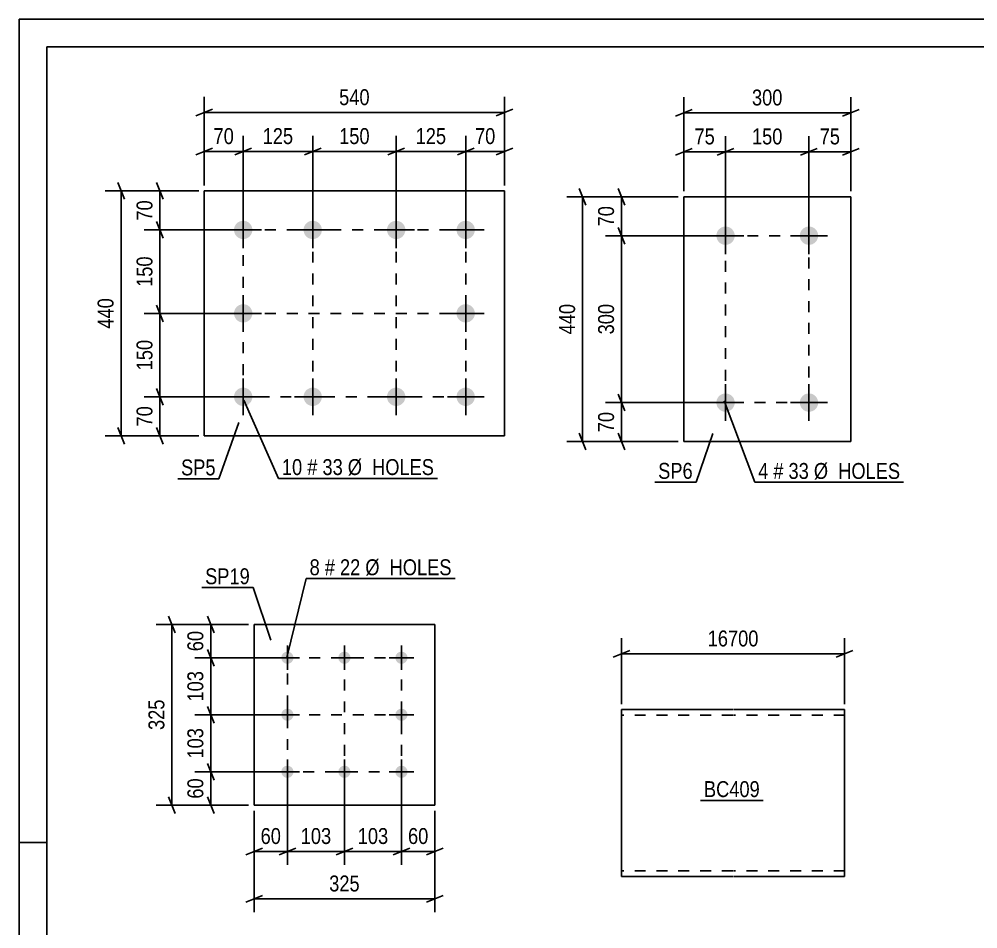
# Model space of a CAD drawing. Header units: millimetres. Extents: x 0 to 420, y 0 to 297.
# Drawn here: x 0 to 172.3, y 133.5 to 297 of the extents above; entities that cross this region are included whole.
import ezdxf

# ---------------------------------------------------------------- set-up
doc = ezdxf.new("R2010")
doc.units = ezdxf.units.MM
doc.linetypes.add('DXK_LINE_DOT2', pattern=[3.9198, 1.9599, -1.9599])
doc.styles.add('Arial Narrow', font='ARIALN.TTF', dxfattribs={"height": 0.2})

# ---------------------------------------------------------------- blocks, each defined once
blk = doc.blocks.new('Unknown-761544047-1163')
at = {"color": 5, "linetype": 'Continuous'}
for p, q in [((420, 297), (0, 297)), ((0, 297), (0, 0)), ((0, 292), (0, 297)), ((415, 292), (5, 292)), ((5, 292), (5, 5)), ((5, 149), (0, 149))]:
    blk.add_line(p, q, dxfattribs=at)
blk = doc.blocks.new('Bolt-761544047-9854 - 9852')
at = {"linetype": 'Continuous'}
for points in [[(48.22, 183.32, -1), (48.22, 181.12, -1)], [(58.47, 183.32, -1), (58.47, 181.12, -1)], [(68.72, 183.32, -1), (68.72, 181.12, -1)], [(48.22, 173.07, -1), (48.22, 170.87, -1)], [(68.72, 173.07, -1), (68.72, 170.87, -1)], [(48.22, 162.82, -1), (48.22, 160.62, -1)], [(58.47, 162.82, -1), (58.47, 160.62, -1)], [(68.72, 162.82, -1), (68.72, 160.62, -1)]]:
    blk.add_hatch(color=1, dxfattribs=at).paths.add_polyline_path(points)
at = {"color": 1, "linetype": 'Continuous'}
for p, q in [((48.22, 184.42), (48.22, 180.02)), ((58.47, 184.42), (58.47, 180.02)), ((68.72, 184.42), (68.72, 180.02)), ((46.02, 182.22), (50.42, 182.22)), ((56.27, 182.22), (60.67, 182.22)), ((66.52, 182.22), (70.92, 182.22)), ((48.22, 174.17), (48.22, 169.77)), ((68.72, 174.17), (68.72, 169.77)), ((46.02, 171.97), (50.42, 171.97)), ((66.52, 171.97), (70.92, 171.97)), ((48.22, 163.92), (48.22, 159.52)), ((58.47, 163.92), (58.47, 159.52)), ((68.72, 163.92), (68.72, 159.52)), ((46.02, 161.72), (50.42, 161.72)), ((56.27, 161.72), (60.67, 161.72)), ((66.52, 161.72), (70.92, 161.72))]:
    blk.add_line(p, q, dxfattribs=at)
blk = doc.blocks.new('Part-761544047-9853 - 9852')
at = {"color": 2, "linetype": 'Continuous'}
for p, q in [((42.22, 188.22), (42.22, 155.72)), ((42.22, 188.22), (74.72, 188.22)), ((74.72, 188.22), (74.72, 155.72)), ((42.22, 155.72), (74.72, 155.72))]:
    blk.add_line(p, q, dxfattribs=at)
blk = doc.blocks.new('Part-761544047-9874 - 9873')
at = {"color": 2, "linetype": 'Continuous'}
for p, q in [((108.29, 170.9), (108.29, 172.9)), ((108.29, 172.9), (128.29, 172.9)), ((128.39, 172.9), (148.39, 172.9)), ((148.39, 172.9), (148.39, 142.9)), ((108.29, 170.9), (108.29, 144.9)), ((108.29, 142.9), (108.29, 144.9)), ((128.29, 142.9), (108.29, 142.9)), ((148.39, 142.9), (128.39, 142.9))]:
    blk.add_line(p, q, dxfattribs=at)
at = {"color": 7, "linetype": 'DXK_LINE_DOT2'}
for p, q in [((128.29, 171.9), (108.29, 171.9)), ((108.29, 171.6), (108.29, 170.9)), ((148.39, 171.9), (128.39, 171.9)), ((108.29, 143.9), (108.29, 143.97)), ((108.29, 143.9), (108.29, 143.97)), ((128.29, 143.9), (108.29, 143.9)), ((148.39, 143.9), (128.39, 143.9)), ((148.39, 143.9), (148.39, 143.97))]:
    blk.add_line(p, q, dxfattribs=at)
blk = doc.blocks.new('Part-761544047-9917 - 9916')
at = {"color": 2, "linetype": 'Continuous'}
for p, q in [((119.48, 221.08), (119.48, 265.08)), ((119.48, 265.08), (149.48, 265.08)), ((149.48, 265.08), (149.48, 221.08)), ((149.48, 221.08), (119.48, 221.08))]:
    blk.add_line(p, q, dxfattribs=at)
blk = doc.blocks.new('Bolt-761544047-9918 - 9916')
at = {"linetype": 'Continuous'}
for points in [[(126.98, 259.73, -1), (126.98, 256.43, -1)], [(141.98, 259.73, -1), (141.98, 256.43, -1)], [(126.98, 229.73, -1), (126.98, 226.43, -1)], [(141.98, 229.73, -1), (141.98, 226.43, -1)]]:
    blk.add_hatch(color=1, dxfattribs=at).paths.add_polyline_path(points)
at = {"color": 1, "linetype": 'Continuous'}
for p, q in [((126.98, 261.38), (126.98, 254.78)), ((141.98, 261.38), (141.98, 254.78)), ((123.68, 258.08), (130.28, 258.08)), ((138.68, 258.08), (145.28, 258.08)), ((126.98, 231.38), (126.98, 224.78)), ((141.98, 231.38), (141.98, 224.78)), ((123.68, 228.08), (130.28, 228.08)), ((138.68, 228.08), (145.28, 228.08))]:
    blk.add_line(p, q, dxfattribs=at)
blk = doc.blocks.new('Part-761544047-9926 - 9925')
at = {"color": 2, "linetype": 'Continuous'}
for p, q in [((33.27, 222.12), (33.27, 266.12)), ((33.27, 266.12), (87.27, 266.12)), ((87.27, 266.12), (87.27, 222.12)), ((87.27, 222.12), (33.27, 222.12))]:
    blk.add_line(p, q, dxfattribs=at)
blk = doc.blocks.new('Bolt-761544047-9927 - 9925')
at = {"linetype": 'Continuous'}
for points in [[(40.27, 260.77, -1), (40.27, 257.47, -1)], [(52.77, 260.77, -1), (52.77, 257.47, -1)], [(67.77, 260.77, -1), (67.77, 257.47, -1)], [(80.27, 260.77, -1), (80.27, 257.47, -1)], [(40.27, 245.77, -1), (40.27, 242.47, -1)], [(80.27, 245.77, -1), (80.27, 242.47, -1)], [(40.27, 230.77, -1), (40.27, 227.47, -1)], [(52.77, 230.77, -1), (52.77, 227.47, -1)], [(67.77, 230.77, -1), (67.77, 227.47, -1)], [(80.27, 230.77, -1), (80.27, 227.47, -1)]]:
    blk.add_hatch(color=1, dxfattribs=at).paths.add_polyline_path(points)
at = {"color": 1, "linetype": 'Continuous'}
for p, q in [((40.27, 262.42), (40.27, 255.82)), ((52.77, 262.42), (52.77, 255.82)), ((67.77, 262.42), (67.77, 255.82)), ((80.27, 262.42), (80.27, 255.82)), ((36.97, 259.12), (43.57, 259.12)), ((49.47, 259.12), (56.07, 259.12)), ((64.47, 259.12), (71.07, 259.12)), ((76.97, 259.12), (83.57, 259.12)), ((40.27, 247.42), (40.27, 240.82)), ((80.27, 247.42), (80.27, 240.82)), ((36.97, 244.12), (43.57, 244.12)), ((76.97, 244.12), (83.57, 244.12)), ((40.27, 232.42), (40.27, 225.82)), ((52.77, 232.42), (52.77, 225.82)), ((67.77, 232.42), (67.77, 225.82)), ((80.27, 232.42), (80.27, 225.82)), ((36.97, 229.12), (43.57, 229.12)), ((49.47, 229.12), (56.07, 229.12)), ((64.47, 229.12), (71.07, 229.12)), ((76.97, 229.12), (83.57, 229.12))]:
    blk.add_line(p, q, dxfattribs=at)
blk = doc.blocks.new('Rectangle-761544047-11518 - 9852')
at = {"color": 1, "linetype": 'DXK_LINE_DOT2'}
blk.add_lwpolyline([(48.22, 182.22), (68.72, 182.22), (68.72, 161.72), (48.22, 161.72), (48.22, 182.22)], close=True, dxfattribs=at)
blk = doc.blocks.new('Rectangle-761544047-11555 - 9916')
at = {"color": 1, "linetype": 'DXK_LINE_DOT2'}
blk.add_lwpolyline([(126.98, 258.08), (141.98, 258.08), (141.98, 228.08), (126.98, 228.08), (126.98, 258.08)], close=True, dxfattribs=at)
blk = doc.blocks.new('Rectangle-761544047-11470 - 9925')
at = {"color": 1, "linetype": 'DXK_LINE_DOT2'}
blk.add_lwpolyline([(40.27, 259.12), (80.27, 259.12), (80.27, 229.12), (40.27, 229.12), (40.27, 259.12)], close=True, dxfattribs=at)
blk = doc.blocks.new('Line-761544047-11528 - 9852')
at = {"color": 1, "linetype": 'DXK_LINE_DOT2'}
blk.add_line((58.47, 182.22), (58.47, 161.72), dxfattribs=at)
blk = doc.blocks.new('Line-761544047-11480 - 9925')
at = {"color": 1, "linetype": 'DXK_LINE_DOT2'}
blk.add_line((52.77, 259.12), (52.77, 229.12), dxfattribs=at)
blk = doc.blocks.new('Line-761544047-11535 - 9852')
at = {"color": 1, "linetype": 'DXK_LINE_DOT2'}
blk.add_line((48.22, 171.97), (68.72, 171.97), dxfattribs=at)
blk = doc.blocks.new('Line-761544047-11487 - 9925')
at = {"color": 1, "linetype": 'DXK_LINE_DOT2'}
blk.add_line((67.77, 259.12), (67.77, 229.12), dxfattribs=at)
blk = doc.blocks.new('Line-761544047-11494 - 9925')
at = {"color": 1, "linetype": 'DXK_LINE_DOT2'}
blk.add_line((40.27, 244.12), (80.27, 244.12), dxfattribs=at)
blk = doc.blocks.new('StraightDimension-761544047-10169 - 9852')
at = {"color": 7, "linetype": 'Continuous'}
for p, q in [((48.22, 160.72), (48.22, 144.99)), ((58.47, 160.72), (58.47, 144.99)), ((46.72, 146.79), (49.72, 147.99)), ((48.22, 147.39), (58.47, 147.39)), ((59.97, 147.99), (56.97, 146.79))]:
    blk.add_line(p, q, dxfattribs=at)
at = {"color": 0}
blk.add_wipeout([(56.69, 148.14), (56.69, 152.34), (50.01, 152.34), (50.01, 148.14)], dxfattribs=at)
at = {"color": 3, "style": 'Arial Narrow'}
blk.add_text('103', height=2.863, dxfattribs=at).set_placement((50.61, 148.74))
blk = doc.blocks.new('StraightDimension-761544047-10147 - 9852')
at = {"color": 7, "linetype": 'Continuous'}
for p, q in [((33.85, 189.72), (35.05, 186.72)), ((41.22, 188.22), (31.6, 188.22)), ((34.45, 182.22), (34.45, 188.22)), ((35.05, 180.72), (33.85, 183.72)), ((47.22, 182.22), (31.6, 182.22))]:
    blk.add_line(p, q, dxfattribs=at)
at = {"color": 0}
blk.add_wipeout([(33.7, 187.65), (29.5, 187.65), (29.5, 182.79), (33.7, 182.79)], dxfattribs=at)
at = {"color": 3, "style": 'Arial Narrow'}
blk.add_text('60', height=2.863, rotation=90.0002, dxfattribs=at).set_placement((33.1, 183.39))
blk = doc.blocks.new('StraightDimension-761544047-10148 - 9852')
at = {"color": 7, "linetype": 'Continuous'}
for p, q in [((33.85, 183.72), (35.05, 180.72)), ((47.22, 182.22), (31.6, 182.22)), ((34.45, 171.97), (34.45, 182.22)), ((35.05, 170.47), (33.85, 173.47)), ((47.22, 171.97), (31.6, 171.97))]:
    blk.add_line(p, q, dxfattribs=at)
at = {"color": 0}
blk.add_wipeout([(33.7, 180.44), (29.5, 180.44), (29.5, 173.75), (33.7, 173.75)], dxfattribs=at)
at = {"color": 3, "style": 'Arial Narrow'}
blk.add_text('103', height=2.863, rotation=90.0002, dxfattribs=at).set_placement((33.1, 174.35))
blk = doc.blocks.new('StraightDimension-761544047-10149 - 9852')
at = {"color": 7, "linetype": 'Continuous'}
for p, q in [((33.85, 173.47), (35.05, 170.47)), ((47.22, 171.97), (31.6, 171.97)), ((34.45, 161.72), (34.45, 171.97)), ((35.05, 160.22), (33.85, 163.22)), ((47.22, 161.72), (31.6, 161.72))]:
    blk.add_line(p, q, dxfattribs=at)
at = {"color": 0}
blk.add_wipeout([(33.7, 170.19), (29.5, 170.19), (29.5, 163.5), (33.7, 163.5)], dxfattribs=at)
at = {"color": 3, "style": 'Arial Narrow'}
blk.add_text('103', height=2.863, rotation=90.0002, dxfattribs=at).set_placement((33.1, 164.1))
blk = doc.blocks.new('StraightDimension-761544047-10150 - 9852')
at = {"color": 7, "linetype": 'Continuous'}
for p, q in [((33.85, 163.22), (35.05, 160.22)), ((47.22, 161.72), (31.6, 161.72)), ((34.45, 155.72), (34.45, 161.72)), ((35.05, 154.22), (33.85, 157.22)), ((41.22, 155.72), (31.6, 155.72))]:
    blk.add_line(p, q, dxfattribs=at)
at = {"color": 0}
blk.add_wipeout([(33.7, 161.15), (29.5, 161.15), (29.5, 156.29), (33.7, 156.29)], dxfattribs=at)
at = {"color": 3, "style": 'Arial Narrow'}
blk.add_text('60', height=2.863, rotation=90.0002, dxfattribs=at).set_placement((33.1, 156.89))
blk = doc.blocks.new('StraightDimension-761544047-10163 - 9852')
at = {"color": 7, "linetype": 'Continuous'}
for p, q in [((28.05, 186.72), (26.85, 189.72)), ((41.22, 188.22), (24.6, 188.22)), ((27.45, 155.72), (27.45, 188.22)), ((26.85, 157.22), (28.05, 154.22)), ((41.22, 155.72), (24.6, 155.72))]:
    blk.add_line(p, q, dxfattribs=at)
at = {"color": 0}
blk.add_wipeout([(26.7, 175.31), (22.5, 175.31), (22.5, 168.63), (26.7, 168.63)], dxfattribs=at)
at = {"color": 3, "style": 'Arial Narrow'}
blk.add_text('325', height=2.863, rotation=90.0002, dxfattribs=at).set_placement((26.1, 169.23))
blk = doc.blocks.new('StraightDimension-761544047-10167 - 9852')
at = {"color": 7, "linetype": 'Continuous'}
for p, q in [((68.72, 160.72), (68.72, 144.99)), ((74.72, 154.72), (74.72, 144.99)), ((67.22, 146.79), (70.22, 147.99)), ((68.72, 147.39), (74.72, 147.39)), ((76.22, 147.99), (73.22, 146.79))]:
    blk.add_line(p, q, dxfattribs=at)
at = {"color": 0}
blk.add_wipeout([(74.15, 148.14), (74.15, 152.34), (69.3, 152.34), (69.3, 148.14)], dxfattribs=at)
at = {"color": 3, "style": 'Arial Narrow'}
blk.add_text('60', height=2.863, dxfattribs=at).set_placement((69.9, 148.74))
blk = doc.blocks.new('StraightDimension-761544047-10168 - 9852')
at = {"color": 7, "linetype": 'Continuous'}
for p, q in [((58.47, 160.72), (58.47, 144.99)), ((68.72, 160.72), (68.72, 144.99)), ((56.97, 146.79), (59.97, 147.99)), ((58.47, 147.39), (68.72, 147.39)), ((70.22, 147.99), (67.22, 146.79))]:
    blk.add_line(p, q, dxfattribs=at)
at = {"color": 0}
blk.add_wipeout([(66.94, 148.14), (66.94, 152.34), (60.26, 152.34), (60.26, 148.14)], dxfattribs=at)
at = {"color": 3, "style": 'Arial Narrow'}
blk.add_text('103', height=2.863, dxfattribs=at).set_placement((60.86, 148.74))
blk = doc.blocks.new('StraightDimension-761544047-10170 - 9852')
at = {"color": 7, "linetype": 'Continuous'}
for p, q in [((48.22, 160.72), (48.22, 144.99)), ((42.22, 154.72), (42.22, 144.99)), ((40.72, 146.79), (43.72, 147.99)), ((42.22, 147.39), (48.22, 147.39)), ((49.72, 147.99), (46.72, 146.79))]:
    blk.add_line(p, q, dxfattribs=at)
at = {"color": 0}
blk.add_wipeout([(47.65, 148.14), (47.65, 152.34), (42.8, 152.34), (42.8, 148.14)], dxfattribs=at)
at = {"color": 3, "style": 'Arial Narrow'}
blk.add_text('60', height=2.863, dxfattribs=at).set_placement((43.4, 148.74))
blk = doc.blocks.new('StraightDimension-761544047-10183 - 9852')
at = {"color": 7, "linetype": 'Continuous'}
for p, q in [((42.22, 154.72), (42.22, 136.46)), ((74.72, 154.72), (74.72, 136.46)), ((43.72, 139.46), (40.72, 138.26)), ((42.22, 138.86), (74.72, 138.86)), ((73.22, 138.26), (76.22, 139.46))]:
    blk.add_line(p, q, dxfattribs=at)
at = {"color": 0}
blk.add_wipeout([(61.82, 139.61), (61.82, 143.81), (55.13, 143.81), (55.13, 139.61)], dxfattribs=at)
at = {"color": 3, "style": 'Arial Narrow'}
blk.add_text('325', height=2.863, dxfattribs=at).set_placement((55.73, 140.21))
blk = doc.blocks.new('StraightDimension-761544047-10187 - 9873')
at = {"color": 7, "linetype": 'Continuous'}
for p, q in [((108.29, 173.9), (108.29, 185.75)), ((148.39, 173.9), (148.39, 185.75)), ((109.79, 183.5), (106.79, 182.3)), ((108.29, 182.9), (148.39, 182.9)), ((146.89, 182.3), (149.89, 183.5))]:
    blk.add_line(p, q, dxfattribs=at)
at = {"color": 0}
blk.add_wipeout([(133.51, 183.65), (133.51, 187.85), (123.17, 187.85), (123.17, 183.65)], dxfattribs=at)
at = {"color": 3, "style": 'Arial Narrow'}
blk.add_text('16700', height=2.863, dxfattribs=at).set_placement((123.77, 184.25))
blk = doc.blocks.new('StraightDimension-761544047-10211 - 9916')
at = {"color": 7, "linetype": 'Continuous'}
for p, q in [((107.68, 266.58), (108.88, 263.58)), ((118.48, 265.08), (105.43, 265.08)), ((108.28, 258.08), (108.28, 265.08)), ((108.88, 256.58), (107.68, 259.58)), ((125.98, 258.08), (105.43, 258.08))]:
    blk.add_line(p, q, dxfattribs=at)
at = {"color": 0}
blk.add_wipeout([(107.53, 264.01), (103.33, 264.01), (103.33, 259.15), (107.53, 259.15)], dxfattribs=at)
at = {"color": 3, "style": 'Arial Narrow'}
blk.add_text('70', height=2.863, rotation=90.0002, dxfattribs=at).set_placement((106.93, 259.75))
blk = doc.blocks.new('StraightDimension-761544047-10213 - 9916')
at = {"color": 7, "linetype": 'Continuous'}
for p, q in [((107.68, 229.58), (108.88, 226.58)), ((125.98, 228.08), (105.43, 228.08)), ((108.28, 221.08), (108.28, 228.08)), ((108.88, 219.58), (107.68, 222.58)), ((118.48, 221.08), (105.43, 221.08))]:
    blk.add_line(p, q, dxfattribs=at)
at = {"color": 0}
blk.add_wipeout([(107.53, 227.01), (103.33, 227.01), (103.33, 222.15), (107.53, 222.15)], dxfattribs=at)
at = {"color": 3, "style": 'Arial Narrow'}
blk.add_text('70', height=2.863, rotation=90.0002, dxfattribs=at).set_placement((106.93, 222.75))
blk = doc.blocks.new('StraightDimension-761544047-10212 - 9916')
at = {"color": 7, "linetype": 'Continuous'}
for p, q in [((108.88, 256.58), (107.68, 259.58)), ((125.98, 258.08), (105.43, 258.08)), ((108.28, 228.08), (108.28, 258.08)), ((107.68, 229.58), (108.88, 226.58)), ((125.98, 228.08), (105.43, 228.08))]:
    blk.add_line(p, q, dxfattribs=at)
at = {"color": 0}
blk.add_wipeout([(107.53, 246.42), (103.33, 246.42), (103.33, 239.74), (107.53, 239.74)], dxfattribs=at)
at = {"color": 3, "style": 'Arial Narrow'}
blk.add_text('300', height=2.863, rotation=90.0002, dxfattribs=at).set_placement((106.93, 240.34))
blk = doc.blocks.new('StraightDimension-761544047-10223 - 9916')
at = {"color": 7, "linetype": 'Continuous'}
for p, q in [((101.88, 263.58), (100.68, 266.58)), ((118.48, 265.08), (98.43, 265.08)), ((101.28, 221.08), (101.28, 265.08)), ((100.68, 222.58), (101.88, 219.58)), ((118.48, 221.08), (98.43, 221.08))]:
    blk.add_line(p, q, dxfattribs=at)
at = {"color": 0}
blk.add_wipeout([(100.53, 246.42), (96.33, 246.42), (96.33, 239.74), (100.53, 239.74)], dxfattribs=at)
at = {"color": 3, "style": 'Arial Narrow'}
blk.add_text('440', height=2.863, rotation=90.0002, dxfattribs=at).set_placement((99.93, 240.34))
blk = doc.blocks.new('StraightDimension-761544047-10227 - 9916')
at = {"color": 7, "linetype": 'Continuous'}
for p, q in [((141.98, 259.08), (141.98, 275.99)), ((149.48, 266.08), (149.48, 275.99)), ((140.48, 272.54), (143.48, 273.74)), ((141.98, 273.14), (149.48, 273.14)), ((150.98, 273.74), (147.98, 272.54))]:
    blk.add_line(p, q, dxfattribs=at)
at = {"color": 0}
blk.add_wipeout([(148.15, 273.89), (148.15, 278.09), (143.3, 278.09), (143.3, 273.89)], dxfattribs=at)
at = {"color": 3, "style": 'Arial Narrow'}
blk.add_text('75', height=2.863, dxfattribs=at).set_placement((143.9, 274.49))
blk = doc.blocks.new('StraightDimension-761544047-10228 - 9916')
at = {"color": 7, "linetype": 'Continuous'}
for p, q in [((126.98, 259.08), (126.98, 275.99)), ((141.98, 259.08), (141.98, 275.99)), ((128.48, 273.74), (125.48, 272.54)), ((126.98, 273.14), (141.98, 273.14)), ((140.48, 272.54), (143.48, 273.74))]:
    blk.add_line(p, q, dxfattribs=at)
at = {"color": 0}
blk.add_wipeout([(137.82, 273.89), (137.82, 278.09), (131.13, 278.09), (131.13, 273.89)], dxfattribs=at)
at = {"color": 3, "style": 'Arial Narrow'}
blk.add_text('150', height=2.863, dxfattribs=at).set_placement((131.73, 274.49))
blk = doc.blocks.new('StraightDimension-761544047-10229 - 9916')
at = {"color": 7, "linetype": 'Continuous'}
for p, q in [((119.48, 266.08), (119.48, 275.99)), ((126.98, 259.08), (126.98, 275.99)), ((117.98, 272.54), (120.98, 273.74)), ((119.48, 273.14), (126.98, 273.14)), ((128.48, 273.74), (125.48, 272.54))]:
    blk.add_line(p, q, dxfattribs=at)
at = {"color": 0}
blk.add_wipeout([(125.65, 273.89), (125.65, 278.09), (120.8, 278.09), (120.8, 273.89)], dxfattribs=at)
at = {"color": 3, "style": 'Arial Narrow'}
blk.add_text('75', height=2.863, dxfattribs=at).set_placement((121.4, 274.49))
blk = doc.blocks.new('StraightDimension-761544047-10239 - 9916')
at = {"color": 7, "linetype": 'Continuous'}
for p, q in [((119.48, 266.08), (119.48, 282.99)), ((149.48, 266.08), (149.48, 282.99)), ((120.98, 280.74), (117.98, 279.54)), ((119.48, 280.14), (149.48, 280.14)), ((147.98, 279.54), (150.98, 280.74))]:
    blk.add_line(p, q, dxfattribs=at)
at = {"color": 0}
blk.add_wipeout([(137.82, 280.89), (137.82, 285.09), (131.13, 285.09), (131.13, 280.89)], dxfattribs=at)
at = {"color": 3, "style": 'Arial Narrow'}
blk.add_text('300', height=2.863, dxfattribs=at).set_placement((131.73, 281.49))
blk = doc.blocks.new('StraightDimension-761544047-10283 - 9925')
at = {"color": 7, "linetype": 'Continuous'}
for p, q in [((33.27, 267.12), (33.27, 283.05)), ((87.27, 267.12), (87.27, 283.05)), ((34.77, 280.8), (31.77, 279.6)), ((33.27, 280.2), (87.27, 280.2)), ((85.77, 279.6), (88.77, 280.8))]:
    blk.add_line(p, q, dxfattribs=at)
at = {"color": 0}
blk.add_wipeout([(63.61, 280.95), (63.61, 285.15), (56.92, 285.15), (56.92, 280.95)], dxfattribs=at)
at = {"color": 3, "style": 'Arial Narrow'}
blk.add_text('540', height=2.863, dxfattribs=at).set_placement((57.52, 281.55))
blk = doc.blocks.new('StraightDimension-761544047-10243 - 9925')
at = {"color": 7, "linetype": 'Continuous'}
for p, q in [((24.71, 267.62), (25.91, 264.62)), ((32.27, 266.12), (22.46, 266.12)), ((25.31, 259.12), (25.31, 266.12)), ((25.91, 257.62), (24.71, 260.62)), ((39.27, 259.12), (22.46, 259.12))]:
    blk.add_line(p, q, dxfattribs=at)
at = {"color": 0}
blk.add_wipeout([(24.56, 265.05), (20.36, 265.05), (20.36, 260.19), (24.56, 260.19)], dxfattribs=at)
at = {"color": 3, "style": 'Arial Narrow'}
blk.add_text('70', height=2.863, rotation=90.0002, dxfattribs=at).set_placement((23.96, 260.79))
blk = doc.blocks.new('StraightDimension-761544047-10244 - 9925')
at = {"color": 7, "linetype": 'Continuous'}
for p, q in [((25.91, 257.62), (24.71, 260.62)), ((39.27, 259.12), (22.46, 259.12)), ((25.31, 244.12), (25.31, 259.12)), ((24.71, 245.62), (25.91, 242.62)), ((39.27, 244.12), (22.46, 244.12))]:
    blk.add_line(p, q, dxfattribs=at)
at = {"color": 0}
blk.add_wipeout([(24.56, 254.96), (20.36, 254.96), (20.36, 248.28), (24.56, 248.28)], dxfattribs=at)
at = {"color": 3, "style": 'Arial Narrow'}
blk.add_text('150', height=2.863, rotation=90.0002, dxfattribs=at).set_placement((23.96, 248.88))
blk = doc.blocks.new('StraightDimension-761544047-10245 - 9925')
at = {"color": 7, "linetype": 'Continuous'}
for p, q in [((25.91, 242.62), (24.71, 245.62)), ((39.27, 244.12), (22.46, 244.12)), ((25.31, 229.12), (25.31, 244.12)), ((24.71, 230.62), (25.91, 227.62)), ((39.27, 229.12), (22.46, 229.12))]:
    blk.add_line(p, q, dxfattribs=at)
at = {"color": 0}
blk.add_wipeout([(24.56, 239.96), (20.36, 239.96), (20.36, 233.28), (24.56, 233.28)], dxfattribs=at)
at = {"color": 3, "style": 'Arial Narrow'}
blk.add_text('150', height=2.863, rotation=90.0002, dxfattribs=at).set_placement((23.96, 233.88))
blk = doc.blocks.new('StraightDimension-761544047-10246 - 9925')
at = {"color": 7, "linetype": 'Continuous'}
for p, q in [((24.71, 230.62), (25.91, 227.62)), ((39.27, 229.12), (22.46, 229.12)), ((25.31, 222.12), (25.31, 229.12)), ((25.91, 220.62), (24.71, 223.62)), ((32.27, 222.12), (22.46, 222.12))]:
    blk.add_line(p, q, dxfattribs=at)
at = {"color": 0}
blk.add_wipeout([(24.56, 228.05), (20.36, 228.05), (20.36, 223.19), (24.56, 223.19)], dxfattribs=at)
at = {"color": 3, "style": 'Arial Narrow'}
blk.add_text('70', height=2.863, rotation=90.0002, dxfattribs=at).set_placement((23.96, 223.79))
blk = doc.blocks.new('StraightDimension-761544047-10259 - 9925')
at = {"color": 7, "linetype": 'Continuous'}
for p, q in [((18.91, 264.62), (17.71, 267.62)), ((32.27, 266.12), (15.46, 266.12)), ((18.31, 222.12), (18.31, 266.12)), ((17.71, 223.62), (18.91, 220.62)), ((32.27, 222.12), (15.46, 222.12))]:
    blk.add_line(p, q, dxfattribs=at)
at = {"color": 0}
blk.add_wipeout([(17.56, 247.46), (13.36, 247.46), (13.36, 240.78), (17.56, 240.78)], dxfattribs=at)
at = {"color": 3, "style": 'Arial Narrow'}
blk.add_text('440', height=2.863, rotation=90.0002, dxfattribs=at).set_placement((16.96, 241.38))
blk = doc.blocks.new('StraightDimension-761544047-10263 - 9925')
at = {"color": 7, "linetype": 'Continuous'}
for p, q in [((80.27, 260.12), (80.27, 276.05)), ((87.27, 267.12), (87.27, 276.05)), ((78.77, 272.6), (81.77, 273.8)), ((80.27, 273.2), (87.27, 273.2)), ((88.77, 273.8), (85.77, 272.6))]:
    blk.add_line(p, q, dxfattribs=at)
at = {"color": 0}
blk.add_wipeout([(86.19, 273.95), (86.19, 278.15), (81.34, 278.15), (81.34, 273.95)], dxfattribs=at)
at = {"color": 3, "style": 'Arial Narrow'}
blk.add_text('70', height=2.863, dxfattribs=at).set_placement((81.94, 274.55))
blk = doc.blocks.new('StraightDimension-761544047-10264 - 9925')
at = {"color": 7, "linetype": 'Continuous'}
for p, q in [((67.77, 260.12), (67.77, 276.05)), ((80.27, 260.12), (80.27, 276.05)), ((66.27, 272.6), (69.27, 273.8)), ((67.77, 273.2), (80.27, 273.2)), ((81.77, 273.8), (78.77, 272.6))]:
    blk.add_line(p, q, dxfattribs=at)
at = {"color": 0}
blk.add_wipeout([(77.36, 273.95), (77.36, 278.15), (70.67, 278.15), (70.67, 273.95)], dxfattribs=at)
at = {"color": 3, "style": 'Arial Narrow'}
blk.add_text('125', height=2.863, dxfattribs=at).set_placement((71.27, 274.55))
blk = doc.blocks.new('StraightDimension-761544047-10265 - 9925')
at = {"color": 7, "linetype": 'Continuous'}
for p, q in [((52.77, 260.12), (52.77, 276.05)), ((67.77, 260.12), (67.77, 276.05)), ((54.27, 273.8), (51.27, 272.6)), ((52.77, 273.2), (67.77, 273.2)), ((66.27, 272.6), (69.27, 273.8))]:
    blk.add_line(p, q, dxfattribs=at)
at = {"color": 0}
blk.add_wipeout([(63.61, 273.95), (63.61, 278.15), (56.92, 278.15), (56.92, 273.95)], dxfattribs=at)
at = {"color": 3, "style": 'Arial Narrow'}
blk.add_text('150', height=2.863, dxfattribs=at).set_placement((57.52, 274.55))
blk = doc.blocks.new('StraightDimension-761544047-10266 - 9925')
at = {"color": 7, "linetype": 'Continuous'}
for p, q in [((40.27, 260.12), (40.27, 276.05)), ((52.77, 260.12), (52.77, 276.05)), ((38.77, 272.6), (41.77, 273.8)), ((40.27, 273.2), (52.77, 273.2)), ((54.27, 273.8), (51.27, 272.6))]:
    blk.add_line(p, q, dxfattribs=at)
at = {"color": 0}
blk.add_wipeout([(49.86, 273.95), (49.86, 278.15), (43.17, 278.15), (43.17, 273.95)], dxfattribs=at)
at = {"color": 3, "style": 'Arial Narrow'}
blk.add_text('125', height=2.863, dxfattribs=at).set_placement((43.77, 274.55))
blk = doc.blocks.new('StraightDimension-761544047-10267 - 9925')
at = {"color": 7, "linetype": 'Continuous'}
for p, q in [((33.27, 267.12), (33.27, 276.05)), ((40.27, 260.12), (40.27, 276.05)), ((31.77, 272.6), (34.77, 273.8)), ((33.27, 273.2), (40.27, 273.2)), ((41.77, 273.8), (38.77, 272.6))]:
    blk.add_line(p, q, dxfattribs=at)
at = {"color": 0}
blk.add_wipeout([(39.19, 273.95), (39.19, 278.15), (34.34, 278.15), (34.34, 273.95)], dxfattribs=at)
at = {"color": 3, "style": 'Arial Narrow'}
blk.add_text('70', height=2.863, dxfattribs=at).set_placement((34.94, 274.55))
blk = doc.blocks.new('Mark-761544047-10329 - 9852')
at = {"color": 0}
blk.add_wipeout([(41.47, 195.43), (41.47, 198.43), (33.43, 198.43), (33.43, 195.43)], dxfattribs=at)
blk.add_wipeout([(41.47, 195.43), (41.47, 198.43), (33.43, 198.43), (33.43, 195.43)], dxfattribs=at)
at = {"color": 30, "linetype": 'Continuous'}
for p in [(32.83, 194.83), (45.22, 185.4)]:
    blk.add_line(p, (42.07, 194.83), dxfattribs=at)
at = {"color": 3, "style": 'Arial Narrow'}
blk.add_text('SP19', height=2.863, dxfattribs=at).set_placement((33.43, 195.43))
blk = doc.blocks.new('Mark-761544047-10332 - 9852')
at = {"color": 0}
for points in [[(54.04, 197.05), (54.04, 200.05), (52.21, 200.05), (52.21, 197.05)], [(56.77, 197.05), (56.77, 200.05), (54.94, 200.05), (54.94, 197.05)], [(61.32, 197.05), (61.32, 200.05), (57.67, 200.05), (57.67, 197.05)], [(77.75, 197.05), (77.75, 200.05), (62.22, 200.05), (62.22, 197.05)]]:
    blk.add_wipeout(points, dxfattribs=at)
for points in [[(54.04, 197.05), (54.04, 200.05), (52.21, 200.05), (52.21, 197.05)], [(56.77, 197.05), (56.77, 200.05), (54.94, 200.05), (54.94, 197.05)], [(61.32, 197.05), (61.32, 200.05), (57.67, 200.05), (57.67, 197.05)], [(77.75, 197.05), (77.75, 200.05), (62.22, 200.05), (62.22, 197.05)]]:
    blk.add_wipeout(points, dxfattribs=at)
at = {"color": 7, "linetype": 'Continuous'}
for p, q in [((48.14, 182.24), (51.61, 196.45)), ((51.61, 196.45), (78.35, 196.45))]:
    blk.add_line(p, q, dxfattribs=at)
at = {"color": 3, "style": 'Arial Narrow'}
for s, height, p in [('8', 2.86, (52.21, 197.05)), ('22', 2.863, (57.67, 197.05)), ('Ø  HOLES', 2.863, (62.22, 197.05)), ('#', 2.86, (54.94, 197.05))]:
    blk.add_text(s, height=height, dxfattribs=at).set_placement(p)
blk = doc.blocks.new('Mark-761544047-10333 - 9873')
at = {"color": 0}
blk.add_wipeout([(133.15, 157.17), (133.15, 160.17), (123.1, 160.17), (123.1, 157.17)], dxfattribs=at)
blk.add_wipeout([(133.15, 157.17), (133.15, 160.17), (123.1, 160.17), (123.1, 157.17)], dxfattribs=at)
at = {"color": 30, "linetype": 'Continuous'}
blk.add_line((122.5, 156.57), (133.75, 156.57), dxfattribs=at)
at = {"color": 3, "style": 'Arial Narrow'}
blk.add_text('BC409', height=2.863, dxfattribs=at).set_placement((123.1, 157.17))
blk = doc.blocks.new('Mark-761544047-10345 - 9916')
at = {"color": 0}
blk.add_wipeout([(121.08, 214.38), (121.08, 217.38), (114.87, 217.38), (114.87, 214.38)], dxfattribs=at)
blk.add_wipeout([(121.08, 214.38), (121.08, 217.38), (114.87, 217.38), (114.87, 214.38)], dxfattribs=at)
at = {"color": 30, "linetype": 'Continuous'}
for p in [(124.67, 222.54), (114.27, 213.78)]:
    blk.add_line(p, (121.68, 213.78), dxfattribs=at)
at = {"color": 3, "style": 'Arial Narrow'}
blk.add_text('SP6', height=2.863, dxfattribs=at).set_placement((114.87, 214.38))
blk = doc.blocks.new('Mark-761544047-10348 - 9916')
at = {"color": 0}
for points in [[(134.67, 214.36), (134.67, 217.36), (132.85, 217.36), (132.85, 214.36)], [(137.4, 214.36), (137.4, 217.36), (135.57, 217.36), (135.57, 214.36)], [(141.96, 214.36), (141.96, 217.36), (138.3, 217.36), (138.3, 214.36)], [(158.39, 214.36), (158.39, 217.36), (142.86, 217.36), (142.86, 214.36)]]:
    blk.add_wipeout(points, dxfattribs=at)
for points in [[(134.67, 214.36), (134.67, 217.36), (132.85, 217.36), (132.85, 214.36)], [(137.4, 214.36), (137.4, 217.36), (135.57, 217.36), (135.57, 214.36)], [(141.96, 214.36), (141.96, 217.36), (138.3, 217.36), (138.3, 214.36)], [(158.39, 214.36), (158.39, 217.36), (142.86, 217.36), (142.86, 214.36)]]:
    blk.add_wipeout(points, dxfattribs=at)
at = {"color": 7, "linetype": 'Continuous'}
for p, q in [((126.72, 228.38), (132.25, 213.76)), ((132.25, 213.76), (158.99, 213.76))]:
    blk.add_line(p, q, dxfattribs=at)
at = {"color": 3, "style": 'Arial Narrow'}
for s, height, p in [('4', 2.86, (132.85, 214.36)), ('#', 2.86, (135.57, 214.36)), ('33', 2.863, (138.3, 214.36)), ('Ø  HOLES', 2.863, (142.86, 214.36))]:
    blk.add_text(s, height=height, dxfattribs=at).set_placement(p)
blk = doc.blocks.new('Mark-761544047-10352 - 9925')
at = {"color": 0}
for points in [[(50.89, 215.06), (50.89, 218.06), (47.23, 218.06), (47.23, 215.06)], [(53.62, 215.06), (53.62, 218.06), (51.79, 218.06), (51.79, 215.06)], [(58.17, 215.06), (58.17, 218.06), (54.52, 218.06), (54.52, 215.06)], [(74.6, 215.06), (74.6, 218.06), (59.07, 218.06), (59.07, 215.06)]]:
    blk.add_wipeout(points, dxfattribs=at)
for points in [[(50.89, 215.06), (50.89, 218.06), (47.23, 218.06), (47.23, 215.06)], [(53.62, 215.06), (53.62, 218.06), (51.79, 218.06), (51.79, 215.06)], [(58.17, 215.06), (58.17, 218.06), (54.52, 218.06), (54.52, 215.06)], [(74.6, 215.06), (74.6, 218.06), (59.07, 218.06), (59.07, 215.06)]]:
    blk.add_wipeout(points, dxfattribs=at)
at = {"color": 7, "linetype": 'Continuous'}
for p, q in [((40.39, 228.51), (46.63, 214.46)), ((46.63, 214.46), (75.2, 214.46))]:
    blk.add_line(p, q, dxfattribs=at)
at = {"color": 3, "style": 'Arial Narrow'}
for s, height, p in [('10', 2.863, (47.23, 215.06)), ('#', 2.86, (51.79, 215.06)), ('33', 2.863, (54.52, 215.06)), ('Ø  HOLES', 2.863, (59.07, 215.06))]:
    blk.add_text(s, height=height, dxfattribs=at).set_placement(p)
blk = doc.blocks.new('Mark-761544047-10349 - 9925')
at = {"color": 0}
blk.add_wipeout([(35.31, 215), (35.31, 218), (29.1, 218), (29.1, 215)], dxfattribs=at)
blk.add_wipeout([(35.31, 215), (35.31, 218), (29.1, 218), (29.1, 215)], dxfattribs=at)
at = {"color": 30, "linetype": 'Continuous'}
for p in [(39.49, 224.51), (28.5, 214.4)]:
    blk.add_line(p, (35.91, 214.4), dxfattribs=at)
at = {"color": 3, "style": 'Arial Narrow'}
blk.add_text('SP5', height=2.863, dxfattribs=at).set_placement((29.1, 215))

msp = doc.modelspace()

# ---------------------------------------------------------------- block references
for name in ['Unknown-761544047-1163', 'Part-761544047-9926 - 9925', 'Part-761544047-9917 - 9916', 'Bolt-761544047-9927 - 9925', 'Bolt-761544047-9918 - 9916', 'Rectangle-761544047-11470 - 9925', 'Line-761544047-11480 - 9925', 'Line-761544047-11487 - 9925', 'Rectangle-761544047-11555 - 9916', 'Line-761544047-11494 - 9925', 'Part-761544047-9853 - 9852', 'Bolt-761544047-9854 - 9852', 'Rectangle-761544047-11518 - 9852', 'Line-761544047-11528 - 9852', 'Part-761544047-9874 - 9873', 'Line-761544047-11535 - 9852']:
    msp.add_blockref(name, (0, 0))

# ---------------------------------------------------------------- next in the draw order: block references
for name in ['StraightDimension-761544047-10283 - 9925', 'StraightDimension-761544047-10227 - 9916', 'StraightDimension-761544047-10211 - 9916', 'StraightDimension-761544047-10213 - 9916', 'Mark-761544047-10352 - 9925', 'Mark-761544047-10332 - 9852', 'StraightDimension-761544047-10147 - 9852', 'StraightDimension-761544047-10187 - 9873', 'StraightDimension-761544047-10169 - 9852', 'StraightDimension-761544047-10167 - 9852', 'Mark-761544047-10333 - 9873']:
    msp.add_blockref(name, (0, 0))

# ---------------------------------------------------------------- next in the draw order: block references
for name in ['StraightDimension-761544047-10263 - 9925', 'StraightDimension-761544047-10243 - 9925', 'StraightDimension-761544047-10212 - 9916', 'StraightDimension-761544047-10148 - 9852', 'StraightDimension-761544047-10168 - 9852']:
    msp.add_blockref(name, (0, 0))

# ---------------------------------------------------------------- next in the draw order: block references
for name in ['StraightDimension-761544047-10264 - 9925', 'StraightDimension-761544047-10228 - 9916', 'StraightDimension-761544047-10223 - 9916', 'StraightDimension-761544047-10244 - 9925', 'Mark-761544047-10348 - 9916', 'StraightDimension-761544047-10149 - 9852']:
    msp.add_blockref(name, (0, 0))

# ---------------------------------------------------------------- next in the draw order: block references
for name in ['StraightDimension-761544047-10265 - 9925', 'StraightDimension-761544047-10229 - 9916', 'StraightDimension-761544047-10245 - 9925', 'Mark-761544047-10345 - 9916', 'StraightDimension-761544047-10150 - 9852']:
    msp.add_blockref(name, (0, 0))

# ---------------------------------------------------------------- next in the draw order: block references
for name in ['StraightDimension-761544047-10239 - 9916', 'StraightDimension-761544047-10266 - 9925', 'StraightDimension-761544047-10246 - 9925', 'StraightDimension-761544047-10163 - 9852']:
    msp.add_blockref(name, (0, 0))

# ---------------------------------------------------------------- next in the draw order: block references
for name in ['StraightDimension-761544047-10259 - 9925', 'Mark-761544047-10329 - 9852', 'StraightDimension-761544047-10170 - 9852']:
    msp.add_blockref(name, (0, 0))

# ---------------------------------------------------------------- next in the draw order: block references
for name in ['StraightDimension-761544047-10267 - 9925', 'Mark-761544047-10349 - 9925', 'StraightDimension-761544047-10183 - 9852']:
    msp.add_blockref(name, (0, 0))

doc.saveas('drawing.dxf')
